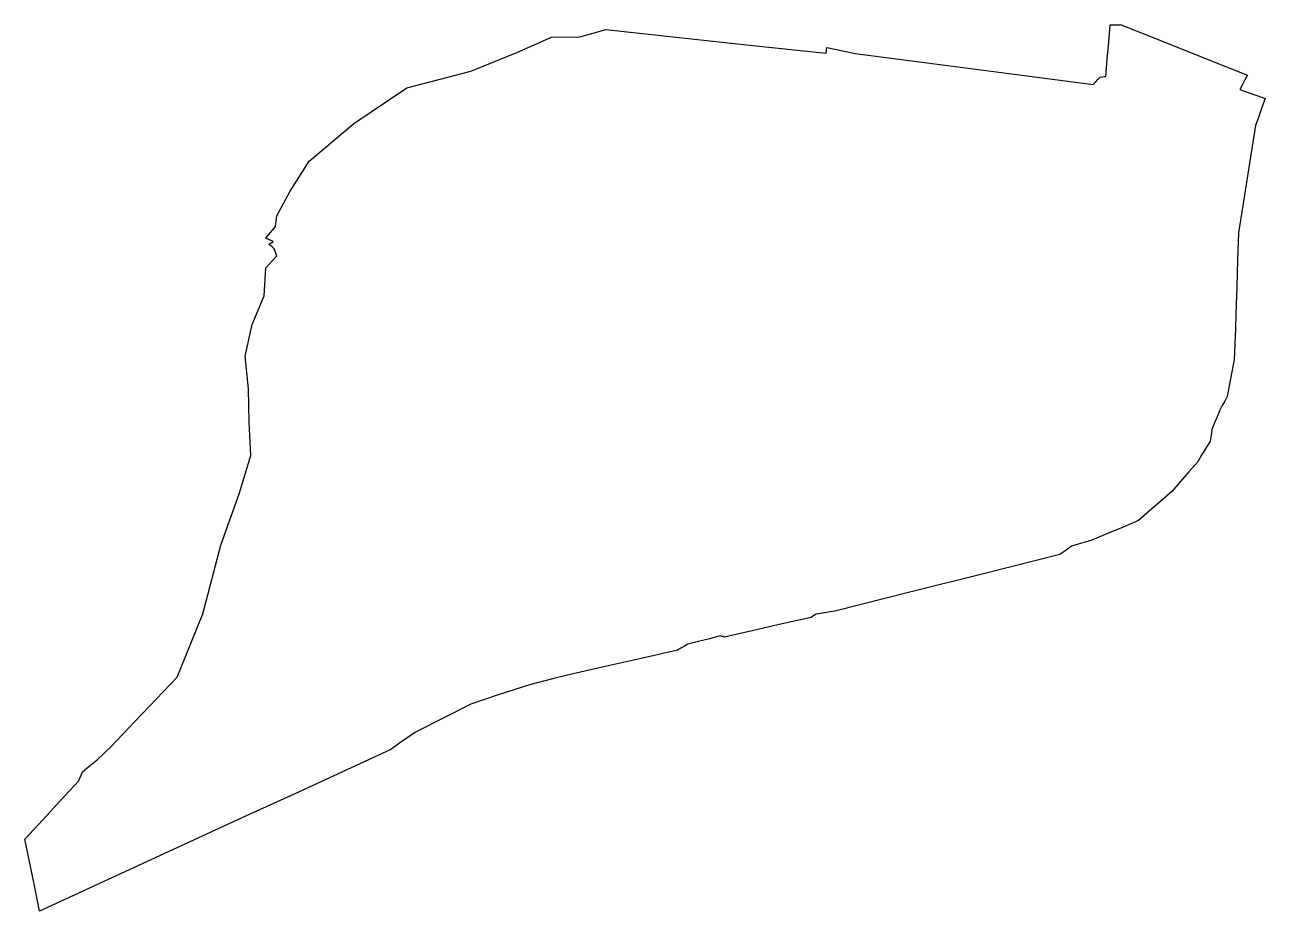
# Model space of a CAD drawing. Header units: metres. Extents: x -14 to 1190, y 0 to 861.
import ezdxf

# ---------------------------------------------------------------- set-up
doc = ezdxf.new("R2010")
doc.units = ezdxf.units.M
doc.layers.add('Site', color=225, linetype='Continuous', true_color=0xb22c80)

msp = doc.modelspace()

# ---------------------------------------------------------------- linework, layer by layer
at = {"layer": 'Site'}
msp.add_lwpolyline([(55.9, 147), (69.1, 159.7), (92.7, 184.7), (133.7, 227.5), (158.5, 288.8), (176.1, 355.7), (194.1, 406.3), (205.2, 442.7), (203.5, 475), (202.9, 507.5), (199.7, 539.1), (206.3, 570), (217.9, 597.7), (219.5, 625), (230.2, 636.5), (227.6, 643.5), (225.6, 645.7), (222.5, 647.6), (226.7, 650.6), (219.8, 653.8), (229.1, 665), (230.2, 675.6), (243.3, 699.5), (261.8, 728.6), (305.2, 765.1), (356.6, 799.7), (418.7, 815.9), (463.5, 834.1), (497, 849.1), (524.6, 849.4), (542, 854.1), (549.9, 856.4), (621.1, 848.8), (692.4, 841.1), (763.6, 833.5), (763.9, 835.3), (764.1, 837.1), (764.4, 838.9), (773.6, 837), (782.8, 835.1), (792, 833.2), (869.1, 823.2), (946.1, 813.2), (1023.1, 803.2), (1025.3, 805.5), (1027.5, 807.8), (1029.7, 810.2), (1031.6, 810.4), (1033.5, 810.7), (1035.4, 811), (1036.7, 827.6), (1038, 844.2), (1039.3, 860.9), (1042.9, 860.9), (1046.4, 861), (1050, 861.1), (1090.9, 844.8), (1131.9, 828.5), (1172.8, 812.3), (1170.3, 807.6), (1167.9, 803), (1165.5, 798.3), (1173.6, 795.4), (1181.8, 792.4), (1190, 789.5), (1186.8, 780.7), (1183.7, 772), (1180.5, 763.2), (1175, 728.5), (1169.5, 693.8), (1164, 659.1), (1163.2, 632.8), (1162.3, 606.6), (1161.5, 580.4), (1161, 565.6), (1160.4, 550.8), (1159.9, 536), (1157.6, 524.1), (1155.4, 512.1), (1153.1, 500.1), (1150.7, 495.6), (1148.2, 491.1), (1145.8, 486.6), (1143.3, 480.4), (1140.8, 474.3), (1138.3, 468.1), (1137.7, 464.3), (1137.1, 460.5), (1136.5, 456.7), (1132.3, 449.9), (1128.2, 443.1), (1124.1, 436.3), (1115.8, 426.7), (1107.5, 417.1), (1099.3, 407.6), (1088.5, 398.2), (1077.8, 388.9), (1067.1, 379.6), (1052, 373.2), (1036.8, 366.8), (1021.7, 360.3), (1015.1, 358.4), (1008.5, 356.4), (1001.9, 354.5), (998.1, 351.8), (994.4, 349.1), (990.6, 346.4), (917.8, 328.2), (844.9, 309.9), (772.1, 291.6), (766.1, 290.6), (760, 289.6), (754, 288.6), (752.3, 287.6), (750.7, 286.5), (749, 285.4), (721, 279.1), (693, 272.7), (665, 266.3), (663.6, 266.7), (662.3, 267), (660.9, 267.4), (650.4, 264.7), (639.9, 262), (629.4, 259.3), (626, 257.4), (622.6, 255.5), (619.2, 253.6), (584.1, 245.6), (549.1, 237.6), (514, 229.6), (499.4, 226.1), (475.8, 219.8), (445.1, 210.3), (418.6, 201), (392.4, 188), (365, 173.9), (348.5, 162.7), (340.9, 157), (294, 135.4), (247, 113.8), (200, 92.2), (133.3, 61.5), (66.7, 30.7), (0, 0), (-4.8, 23.4), (-9.6, 46.8), (-14.4, 70.1), (3, 88.8), (20.3, 107.5), (37.7, 126.2), (39, 129.3), (40.2, 132.3), (41.5, 135.3), (46.3, 139.2), (51.1, 143.1)], close=True, dxfattribs=at)

doc.saveas('drawing.dxf')
